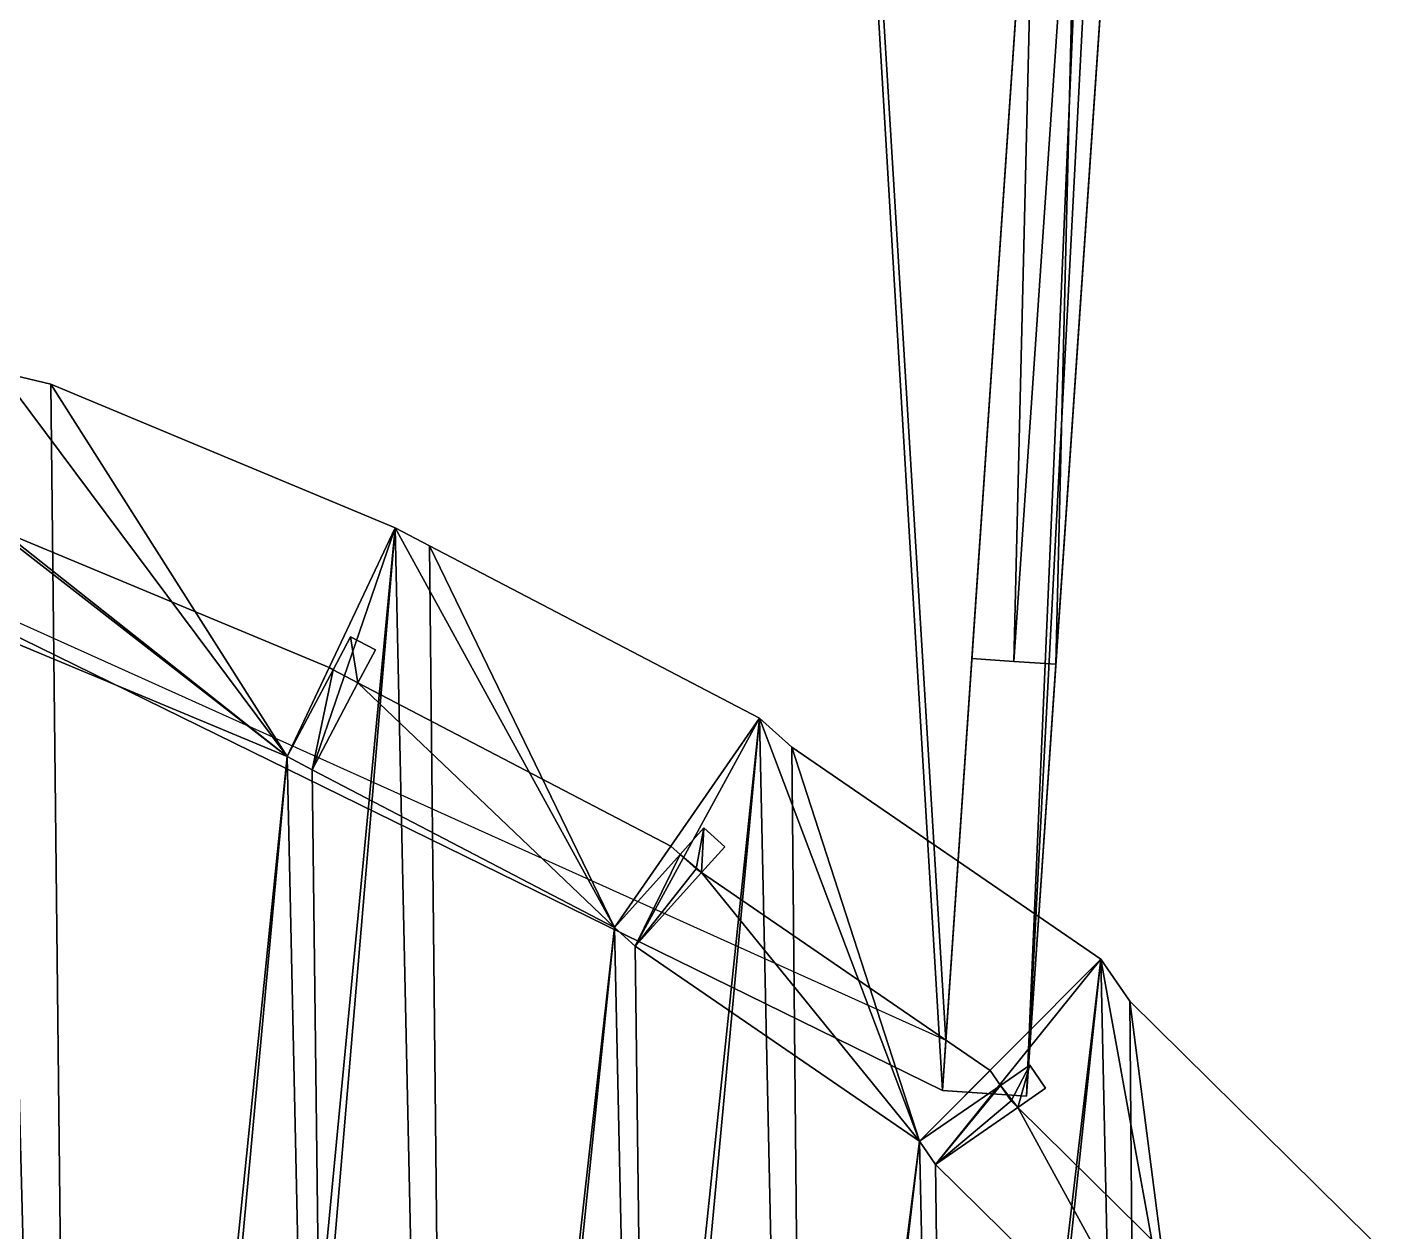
# Model space of a CAD drawing. Extents: x -282 to 16, y -6 to 46.
# Drawn here: x 9.862 to 14.739, y 8.04 to 12.329 of the extents above; entities that cross this region are included whole.
import ezdxf

# ---------------------------------------------------------------- set-up
doc = ezdxf.new("R2010")
doc.units = 0

msp = doc.modelspace()

# ---------------------------------------------------------------- linework, layer by layer
for points in [[(7.5733, 11.1722, -0.0618), (8.2432, 38.4338, -0.0618), (13.3995, 38.9375, -0.0618)], [(13.3995, 38.9375, -0.0618), (8.2432, 38.4338, -0.0618), (7.5733, 11.1722, -0.0618)], [(9.5099, 20.4013, 3.9382), (7.5733, 11.1722, -0.0618), (13.3995, 38.9375, -0.0618)], [(13.3995, 38.9375, -0.0618), (7.5733, 11.1722, -0.0618), (9.5099, 20.4013, 3.9382)], [(7.8611, 11.1203, -0.7018), (13.3995, 38.9375, -0.7018), (7.5733, 11.1722, -0.7018)], [(7.5733, 11.1722, -0.7018), (13.3995, 38.9375, -0.7018), (7.8611, 11.1203, -0.7018)], [(7.5733, 11.1722, -0.7018), (13.3995, 38.9375, -0.0618), (7.5733, 11.1722, -0.0618)], [(13.3995, 38.9375, -0.0618), (7.5733, 11.1722, -0.7018), (13.3995, 38.9375, -0.7018)], [(13.3995, 38.9375, -0.7018), (7.5733, 11.1722, -0.7018), (13.3995, 38.9375, -0.0618)], [(7.5733, 11.1722, -0.0618), (13.3995, 38.9375, -0.0618), (7.5733, 11.1722, -0.7018)], [(13.3995, 38.9375, -0.7018), (7.8611, 11.1203, -0.7018), (8.0587, 11.0509, -0.7018)], [(8.0587, 11.0509, -0.7018), (7.8611, 11.1203, -0.7018), (13.3995, 38.9375, -0.7018)], [(13.3995, 38.9375, -0.7018), (8.0587, 11.0509, -0.7018), (8.1852, 11.0065, -0.7018)], [(8.1852, 11.0065, -0.7018), (8.0587, 11.0509, -0.7018), (13.3995, 38.9375, -0.7018)], [(13.3995, 38.9375, -0.7018), (8.1852, 11.0065, -0.7018), (8.5173, 10.8016, -0.7018)], [(8.5173, 10.8016, -0.7018), (8.1852, 11.0065, -0.7018), (13.3995, 38.9375, -0.7018)], [(13.3995, 38.9375, -0.7018), (8.5173, 10.8016, -0.7018), (11.9984, 27.3908, -0.7018)], [(11.9984, 27.3908, -0.7018), (8.5173, 10.8016, -0.7018), (13.3995, 38.9375, -0.7018)], [(13.8265, 38.5378, 3.9382), (9.5099, 20.4013, 3.9382), (8.0592, 11.0531, 3.9382)], [(8.0592, 11.0531, 3.9382), (9.5099, 20.4013, 3.9382), (13.8265, 38.5378, 3.9382)], [(13.8265, 38.5378, 4.601), (8.0592, 11.0531, 4.601), (8.5173, 10.8016, 4.601)], [(8.5173, 10.8016, 4.601), (8.0592, 11.0531, 4.601), (13.8265, 38.5378, 4.601)], [(13.8265, 38.5378, 3.9382), (8.0592, 11.0531, 4.601), (8.0592, 11.0531, 3.9382)], [(8.0592, 11.0531, 4.601), (13.8265, 38.5378, 3.9382), (13.8265, 38.5378, 3.9405)], [(8.0592, 11.0531, 4.601), (13.8265, 38.5378, 3.9405), (13.8265, 38.5378, 4.601)], [(13.8265, 38.5378, 4.601), (13.8265, 38.5378, 3.9405), (8.0592, 11.0531, 4.601)], [(13.8265, 38.5378, 3.9405), (13.8265, 38.5378, 3.9382), (8.0592, 11.0531, 4.601)], [(8.0592, 11.0531, 3.9382), (8.0592, 11.0531, 4.601), (13.8265, 38.5378, 3.9382)], [(14.3399, 38.5495, 4.601), (13.8265, 38.5378, 4.601), (8.5173, 10.8016, 4.601)], [(8.5173, 10.8016, 4.601), (13.8265, 38.5378, 4.601), (14.3399, 38.5495, 4.601)], [(14.3399, 38.5495, 4.601), (8.5173, 10.8016, 3.9842), (8.5173, 10.8016, 4.601)], [(8.5173, 10.8016, 3.9842), (14.3399, 38.5495, 4.601), (11.9984, 27.3908, 4.051)], [(11.9984, 27.3908, 4.051), (14.3399, 38.5495, 4.601), (8.5173, 10.8016, 3.9842)], [(8.5173, 10.8016, 4.601), (8.5173, 10.8016, 3.9842), (14.3399, 38.5495, 4.601)], [(14.3964, 27.2488, 4.051), (13.4206, 8.5231, 4.051), (14.7163, 27.5304, 4.051)], [(14.7163, 27.5304, 4.051), (13.4206, 8.5231, 4.051), (14.3964, 27.2488, 4.051)], [(13.4206, 8.5231, 4.051), (13.5254, 10.061, 2.5582), (14.7163, 27.5304, 4.051)], [(14.7163, 27.5304, 4.051), (13.5254, 10.061, 2.5582), (13.4206, 8.5231, 4.051)], [(14.7163, 27.5304, 4.051), (13.5254, 10.061, 2.5582), (13.7567, 13.4531, 2.5582)], [(13.7567, 13.4531, 2.5582), (13.5254, 10.061, 2.5582), (14.7163, 27.5304, 4.051)], [(13.1342, 8.7218, 3.9842), (11.9984, 27.3908, 3.9843), (8.5173, 10.8016, 3.9842)], [(11.9984, 27.3908, -0.7018), (13.122, 8.5434, -0.7018), (8.5173, 10.8016, -0.7018)], [(8.5173, 10.8016, -0.7018), (13.122, 8.5434, -0.7018), (11.9984, 27.3908, -0.7018)], [(10.4713, 20.1135, 3.3409), (8.5173, 10.8016, 3.9842), (11.9984, 27.3908, 3.9843)], [(10.4713, 20.1135, 2.0847), (11.9984, 27.3908, -0.7018), (8.5173, 10.8016, -0.7018)], [(8.5173, 10.8016, -0.7018), (11.9984, 27.3908, -0.7018), (10.4713, 20.1135, 2.0847)], [(11.9984, 27.3908, 3.9843), (8.5173, 10.8016, 3.9842), (10.4713, 20.1135, 3.3409)], [(8.5173, 10.8016, 3.9842), (11.9984, 27.3908, 4.051), (11.9984, 27.3908, 3.9843)], [(11.9984, 27.3908, 3.9843), (11.9984, 27.3908, 4.051), (8.5173, 10.8016, 3.9842)], [(11.9984, 27.3908, 3.9843), (13.1342, 8.7218, 3.9842), (14.3964, 27.2488, 3.9843)], [(13.122, 8.5434, -0.7018), (11.9984, 27.3908, -0.7018), (14.3964, 27.2488, -0.7018)], [(14.3964, 27.2488, -0.7018), (11.9984, 27.3908, -0.7018), (13.122, 8.5434, -0.7018)], [(13.122, 8.5434, -0.7018), (13.1342, 8.7218, 3.9842), (14.3964, 27.2488, -0.7018)], [(14.3964, 27.2488, -0.7018), (13.1342, 8.7218, 3.9842), (13.122, 8.5434, -0.7018)], [(13.4206, 8.5231, 4.051), (14.3964, 27.2488, 4.051), (13.122, 8.5434, 4.051)], [(13.122, 8.5434, 4.051), (14.3964, 27.2488, 4.051), (13.4206, 8.5231, 4.051)], [(13.9427, 20.5869, -0.7018), (13.122, 8.5434, -0.7018), (14.3964, 27.2488, -0.7018)], [(14.3964, 27.2488, -0.7018), (13.122, 8.5434, -0.7018), (13.9427, 20.5869, -0.7018)], [(14.3964, 27.2488, 4.051), (13.122, 8.5434, 3.9842), (13.122, 8.5434, 4.051)], [(13.122, 8.5434, 3.9842), (14.3964, 27.2488, 4.051), (13.1342, 8.7218, 3.9842)], [(13.1342, 8.7218, 3.9842), (14.3964, 27.2488, 4.051), (13.122, 8.5434, 3.9842)], [(13.122, 8.5434, 4.051), (13.122, 8.5434, 3.9842), (14.3964, 27.2488, 4.051)], [(14.3964, 27.2488, -0.7018), (13.1342, 8.7218, 3.9842), (14.3964, 27.2488, 3.9843)], [(14.3964, 27.2488, 3.9843), (13.1342, 8.7218, 3.9842), (14.3964, 27.2488, -0.7018)], [(13.1342, 8.7218, 3.9842), (14.3964, 27.2488, 4.051), (14.3964, 27.2488, 3.9843)], [(14.3964, 27.2488, 3.9843), (14.3964, 27.2488, 4.051), (13.1342, 8.7218, 3.9842)], [(13.122, 8.5434, -0.7018), (13.9427, 20.5869, -0.7018), (13.4206, 8.5231, -0.7018)], [(13.4206, 8.5231, -0.7018), (13.9427, 20.5869, -0.7018), (13.122, 8.5434, -0.7018)], [(14.2416, 20.5666, -0.7018), (13.4206, 8.5231, -0.7018), (13.9427, 20.5869, -0.7018)], [(13.9427, 20.5869, -0.7018), (13.4206, 8.5231, -0.7018), (14.2416, 20.5666, -0.7018)], [(13.5254, 10.061, 0.8082), (13.4206, 8.5231, -0.5018), (14.2416, 20.5666, -0.6285)], [(14.2416, 20.5666, -0.6285), (13.4206, 8.5231, -0.5018), (13.5254, 10.061, 0.8082)], [(14.2416, 20.5666, -0.7018), (13.4206, 8.5231, -0.5018), (13.4206, 8.5231, -0.7018)], [(13.4206, 8.5231, -0.5018), (14.2416, 20.5666, -0.7018), (14.2416, 20.5666, -0.6285)], [(14.2416, 20.5666, -0.6285), (14.2416, 20.5666, -0.7018), (13.4206, 8.5231, -0.5018)], [(13.4206, 8.5231, -0.7018), (13.4206, 8.5231, -0.5018), (14.2416, 20.5666, -0.7018)], [(13.5254, 10.061, 0.8082), (14.2416, 20.5666, -0.6285), (13.7567, 13.4531, 0.8082)], [(13.7567, 13.4531, 0.8082), (14.2416, 20.5666, -0.6285), (13.5254, 10.061, 0.8082)], [(8.5173, 10.8016, 3.9842), (10.4713, 20.1135, 3.3409), (8.5173, 10.8016, -0.0618)], [(8.5173, 10.8016, -0.0618), (10.4713, 20.1135, 3.3409), (8.5173, 10.8016, -0.7018)], [(8.5173, 10.8016, -0.7018), (10.4713, 20.1135, 3.3409), (10.4713, 20.1135, 2.0847)], [(10.4713, 20.1135, 2.0847), (10.4713, 20.1135, 3.3409), (8.5173, 10.8016, -0.7018)], [(8.5173, 10.8016, -0.7018), (10.4713, 20.1135, 3.3409), (8.5173, 10.8016, -0.0618)], [(8.5173, 10.8016, -0.0618), (10.4713, 20.1135, 3.3409), (8.5173, 10.8016, 3.9842)], [(13.4578, 13.4735, 2.5582), (13.376, 10.0711, 2.5582), (13.2265, 10.0813, 2.5582)], [(13.2265, 10.0813, 2.5582), (13.376, 10.0711, 2.5582), (13.4578, 13.4735, 2.5582)], [(13.376, 10.0711, 0.8082), (13.4578, 13.4735, 0.8082), (13.2265, 10.0813, 0.8082)], [(13.2265, 10.0813, 0.8082), (13.4578, 13.4735, 0.8082), (13.376, 10.0711, 0.8082)], [(13.376, 10.0711, 2.5582), (13.4578, 13.4735, 2.5582), (13.6072, 13.4633, 2.5582)], [(13.6072, 13.4633, 2.5582), (13.4578, 13.4735, 2.5582), (13.376, 10.0711, 2.5582)], [(13.4578, 13.4735, 0.8082), (13.376, 10.0711, 0.8082), (13.6072, 13.4633, 0.8082)], [(13.6072, 13.4633, 0.8082), (13.376, 10.0711, 0.8082), (13.4578, 13.4735, 0.8082)], [(13.6072, 13.4633, 2.5582), (13.5254, 10.061, 2.5582), (13.376, 10.0711, 2.5582)], [(13.376, 10.0711, 2.5582), (13.5254, 10.061, 2.5582), (13.6072, 13.4633, 2.5582)], [(13.5254, 10.061, 0.8082), (13.6072, 13.4633, 0.8082), (13.376, 10.0711, 0.8082)], [(13.376, 10.0711, 0.8082), (13.6072, 13.4633, 0.8082), (13.5254, 10.061, 0.8082)], [(13.6072, 13.4633, 0.8082), (13.6072, 13.4633, 2.5582), (13.376, 10.0711, 0.8082)], [(13.376, 10.0711, 2.5582), (13.376, 10.0711, 0.8082), (13.6072, 13.4633, 2.5582)], [(13.5254, 10.061, 2.5582), (13.6072, 13.4633, 2.5582), (13.7567, 13.4531, 2.5582)], [(13.7567, 13.4531, 2.5582), (13.6072, 13.4633, 2.5582), (13.5254, 10.061, 2.5582)], [(13.6072, 13.4633, 0.8082), (13.5254, 10.061, 0.8082), (13.7567, 13.4531, 0.8082)], [(13.7567, 13.4531, 0.8082), (13.5254, 10.061, 0.8082), (13.6072, 13.4633, 0.8082)], [(9.7658, 11.1016, 11.1482), (8.7721, -1.415, 11.1482), (10.0778, -0.9096, 11.1482)], [(10.0778, -0.9096, 11.1482), (8.7721, -1.415, 11.1482), (9.7658, 11.1016, 11.1482)], [(10.7879, 9.732, 10.9482), (9.7658, 11.1016, 10.9482), (9.6658, 10.2001, 10.9482)], [(9.7658, 11.1016, 11.1482), (10.0778, -0.9096, 11.1482), (9.9456, 11.0586, 11.1482)], [(9.9456, 11.0586, 11.1482), (10.0778, -0.9096, 11.1482), (9.7658, 11.1016, 11.1482)], [(9.9456, 11.0586, 10.9482), (9.7658, 11.1016, 10.9482), (10.7879, 9.732, 10.9482)], [(9.9456, 11.0586, 11.1482), (9.7658, 11.1016, 11.1482), (9.9456, 11.0586, 10.9482)], [(9.7658, 11.1016, 10.9482), (9.9456, 11.0586, 10.9482), (9.7658, 11.1016, 11.1482)], [(9.9456, 11.0586, 11.1482), (10.0778, -0.9096, 11.1482), (11.1719, 10.547, 11.1482)], [(11.1719, 10.547, 11.1482), (10.0778, -0.9096, 11.1482), (9.9456, 11.0586, 11.1482)], [(11.1719, 10.547, 10.9482), (9.9456, 11.0586, 10.9482), (10.7879, 9.732, 10.9482)], [(11.1719, 10.547, 11.1482), (9.9456, 11.0586, 11.1482), (11.1719, 10.547, 10.9482)], [(9.9456, 11.0586, 10.9482), (11.1719, 10.547, 10.9482), (9.9456, 11.0586, 11.1482)], [(9.7473, 10.5405, -0.0618), (10.7879, 9.732, -0.0618), (9.6658, 10.2001, -0.0618)], [(9.6658, 10.2001, -0.0618), (10.7879, 9.732, -0.0618), (9.7473, 10.5405, -0.0618)], [(10.7879, 9.732, 10.9382), (9.7473, 10.5405, 10.9382), (9.6658, 10.2001, 10.9382)], [(9.6658, 10.2001, 10.9382), (9.7473, 10.5405, 10.9382), (10.7879, 9.732, 10.9382)], [(10.7879, 9.732, -0.0618), (9.7473, 10.5405, -0.0618), (9.7746, 10.534, -0.0618)], [(9.7746, 10.534, -0.0618), (9.7473, 10.5405, -0.0618), (10.7879, 9.732, -0.0618)], [(9.7473, 10.5405, 10.9382), (10.7879, 9.732, 10.9382), (9.7746, 10.534, 10.9382)], [(9.7746, 10.534, 10.9382), (10.7879, 9.732, 10.9382), (9.7473, 10.5405, 10.9382)], [(11.1719, 10.547, 11.1482), (10.0778, -0.9096, 11.1482), (10.204, -0.8736, 11.1482)], [(10.204, -0.8736, 11.1482), (10.0778, -0.9096, 11.1482), (11.1719, 10.547, 11.1482)], [(11.1719, 10.547, 11.1482), (10.204, -0.8736, 11.1482), (11.407, -0.3094, 11.1482)], [(11.407, -0.3094, 11.1482), (10.204, -0.8736, 11.1482), (11.1719, 10.547, 11.1482)], [(10.8764, 9.6854, 10.9482), (11.1719, 10.547, 10.9482), (10.7879, 9.732, 10.9482)], [(11.9529, 9.1236, 10.9482), (11.1719, 10.547, 10.9482), (10.8764, 9.6854, 10.9482)], [(11.1719, 10.547, 11.1482), (11.407, -0.3094, 11.1482), (11.2945, 10.4823, 11.1482)], [(11.2945, 10.4823, 11.1482), (11.407, -0.3094, 11.1482), (11.1719, 10.547, 11.1482)], [(11.2945, 10.4823, 10.9482), (11.1719, 10.547, 10.9482), (11.9529, 9.1236, 10.9482)], [(11.2945, 10.4823, 11.1482), (11.1719, 10.547, 11.1482), (11.2945, 10.4823, 10.9482)], [(11.1719, 10.547, 10.9482), (11.2945, 10.4823, 10.9482), (11.1719, 10.547, 11.1482)], [(10.7879, 9.732, -0.0618), (9.7746, 10.534, -0.0618), (10.9372, 10.049, -0.0618)], [(10.9372, 10.049, -0.0618), (9.7746, 10.534, -0.0618), (10.7879, 9.732, -0.0618)], [(9.7746, 10.534, 10.9382), (10.7879, 9.732, 10.9382), (10.9372, 10.049, 10.9382)], [(10.9372, 10.049, 10.9382), (10.7879, 9.732, 10.9382), (9.7746, 10.534, 10.9382)], [(9.7746, 10.534, -0.0618), (10.9372, 10.049, 10.9382), (10.9372, 10.049, -0.0618)], [(10.9372, 10.049, 10.9382), (9.7746, 10.534, -0.0618), (9.7746, 10.534, 10.9382)], [(9.7746, 10.534, 10.9382), (9.7746, 10.534, -0.0618), (10.9372, 10.049, 10.9382)], [(10.9372, 10.049, -0.0618), (10.9372, 10.049, 10.9382), (9.7746, 10.534, -0.0618)], [(11.2945, 10.4823, 11.1482), (11.407, -0.3094, 11.1482), (12.4699, 9.869, 11.1482)], [(12.4699, 9.869, 11.1482), (11.407, -0.3094, 11.1482), (11.2945, 10.4823, 11.1482)], [(12.4699, 9.869, 10.9482), (11.2945, 10.4823, 10.9482), (11.9529, 9.1236, 10.9482)], [(12.4699, 9.869, 11.1482), (11.2945, 10.4823, 11.1482), (12.4699, 9.869, 10.9482)], [(11.2945, 10.4823, 10.9482), (12.4699, 9.869, 10.9482), (11.2945, 10.4823, 11.1482)], [(10.7879, 9.732, 10.9382), (9.7912, -0.0555, 10.9382), (9.6658, 10.2001, 10.9382)], [(9.6658, 10.2001, -0.0618), (9.7912, -0.0555, -0.0618), (10.7879, 9.732, -0.0618)], [(10.7879, 9.732, -0.0618), (9.7912, -0.0555, -0.0618), (9.6658, 10.2001, -0.0618)], [(10.7879, 9.732, 10.9482), (9.6658, 10.2001, 10.9482), (10.7879, 9.732, 10.9382)], [(9.6658, 10.2001, 10.9382), (10.7879, 9.732, 10.9382), (9.6658, 10.2001, 10.9482)], [(10.7879, 9.732, 11.1482), (9.6658, 10.2001, 11.1482), (10.7879, 9.732, 10.9482)], [(9.6658, 10.2001, 10.9482), (10.7879, 9.732, 10.9482), (9.6658, 10.2001, 11.1482)], [(10.7879, 9.732, 10.9382), (9.6658, 10.2001, -0.0618), (10.7879, 9.732, -0.0618)], [(9.6658, 10.2001, -0.0618), (10.7879, 9.732, 10.9382), (9.6658, 10.2001, 10.9382)], [(9.6658, 10.2001, 10.9382), (10.7879, 9.732, 10.9382), (9.6658, 10.2001, -0.0618)], [(10.7879, 9.732, -0.0618), (9.6658, 10.2001, -0.0618), (10.7879, 9.732, 10.9382)], [(11.0132, 10.1592, -0.0618), (11.039, 9.9953, -0.0618), (10.9512, 10.0416, -0.0618)], [(11.0132, 10.1592, 10.9382), (10.9512, 10.0416, -0.0618), (10.9512, 10.0416, 10.9382)], [(10.9512, 10.0416, -0.0618), (11.0132, 10.1592, 10.9382), (11.0132, 10.1592, -0.0618)], [(10.9512, 10.0416, 10.9382), (11.0397, 9.995, 10.9382), (11.0132, 10.1592, 10.9382)], [(10.9512, 10.0416, -0.0618), (11.039, 9.9953, -0.0618), (11.0132, 10.1592, -0.0618)], [(11.0132, 10.1592, -0.0618), (11.0132, 10.1592, 10.9382), (10.9512, 10.0416, -0.0618)], [(10.9512, 10.0416, 10.9382), (10.9512, 10.0416, -0.0618), (11.0132, 10.1592, 10.9382)], [(11.0132, 10.1592, 10.9382), (11.0397, 9.995, 10.9382), (10.9512, 10.0416, 10.9382)], [(11.039, 9.9953, -0.0618), (11.0132, 10.1592, -0.0618), (11.1017, 10.1125, -0.0618)], [(11.0132, 10.1592, 10.9382), (11.1017, 10.1125, -0.0618), (11.0132, 10.1592, -0.0618)], [(11.1017, 10.1125, -0.0618), (11.0132, 10.1592, 10.9382), (11.1017, 10.1125, 10.9382)], [(11.0132, 10.1592, 10.9382), (11.0397, 9.995, 10.9382), (11.1017, 10.1125, 10.9382)], [(11.1017, 10.1125, -0.0618), (11.0132, 10.1592, -0.0618), (11.039, 9.9953, -0.0618)], [(11.1017, 10.1125, 10.9382), (11.0132, 10.1592, 10.9382), (11.1017, 10.1125, -0.0618)], [(11.0132, 10.1592, -0.0618), (11.1017, 10.1125, -0.0618), (11.0132, 10.1592, 10.9382)], [(11.1017, 10.1125, 10.9382), (11.0397, 9.995, 10.9382), (11.0132, 10.1592, 10.9382)], [(11.039, 9.9953, -0.0618), (11.1017, 10.1125, -0.0618), (11.0397, 9.995, -0.0618)], [(11.0397, 9.995, -0.0618), (11.1017, 10.1125, -0.0618), (11.039, 9.9953, -0.0618)], [(11.0397, 9.995, 9.9382), (11.1017, 10.1125, 10.9382), (11.0397, 9.995, 10.9382)], [(11.1017, 10.1125, 10.9382), (11.0397, 9.995, 9.9382), (11.0397, 9.995, 7.5382)], [(11.1017, 10.1125, 10.9382), (11.0397, 9.995, 7.5382), (11.0397, 9.995, -0.0618)], [(11.1017, 10.1125, 10.9382), (11.0397, 9.995, -0.0618), (11.1017, 10.1125, -0.0618)], [(11.1017, 10.1125, -0.0618), (11.0397, 9.995, -0.0618), (11.1017, 10.1125, 10.9382)], [(11.0397, 9.995, -0.0618), (11.0397, 9.995, 7.5382), (11.1017, 10.1125, 10.9382)], [(11.0397, 9.995, 7.5382), (11.0397, 9.995, 9.9382), (11.1017, 10.1125, 10.9382)], [(11.0397, 9.995, 10.9382), (11.1017, 10.1125, 10.9382), (11.0397, 9.995, 9.9382)], [(10.7879, 9.732, -0.0618), (10.9372, 10.049, -0.0618), (10.9512, 10.0416, -0.0618)], [(10.9512, 10.0416, -0.0618), (10.9372, 10.049, -0.0618), (10.7879, 9.732, -0.0618)], [(10.9372, 10.049, 10.9382), (10.7879, 9.732, 10.9382), (10.9512, 10.0416, 10.9382)], [(10.9512, 10.0416, 10.9382), (10.7879, 9.732, 10.9382), (10.9372, 10.049, 10.9382)], [(10.9372, 10.049, -0.0618), (10.9512, 10.0416, 10.9382), (10.9512, 10.0416, -0.0618)], [(10.9512, 10.0416, 10.9382), (10.9372, 10.049, -0.0618), (10.9372, 10.049, 10.9382)], [(10.9372, 10.049, 10.9382), (10.9372, 10.049, -0.0618), (10.9512, 10.0416, 10.9382)], [(10.9512, 10.0416, -0.0618), (10.9512, 10.0416, 10.9382), (10.9372, 10.049, -0.0618)], [(13.2265, 10.0813, 2.5582), (13.376, 10.0711, 0.8082), (13.2265, 10.0813, 0.8082)], [(13.376, 10.0711, 0.8082), (13.2265, 10.0813, 2.5582), (13.376, 10.0711, 2.5582)], [(13.376, 10.0711, 2.5582), (13.2265, 10.0813, 2.5582), (13.376, 10.0711, 0.8082)], [(13.2265, 10.0813, 0.8082), (13.376, 10.0711, 0.8082), (13.2265, 10.0813, 2.5582)], [(13.376, 10.0711, 2.5582), (13.5254, 10.061, 0.8082), (13.376, 10.0711, 0.8082)], [(13.5254, 10.061, 0.8082), (13.376, 10.0711, 2.5582), (13.5254, 10.061, 2.5582)], [(13.5254, 10.061, 2.5582), (13.376, 10.0711, 2.5582), (13.5254, 10.061, 0.8082)], [(13.376, 10.0711, 0.8082), (13.5254, 10.061, 0.8082), (13.376, 10.0711, 2.5582)], [(13.4206, 8.5231, -0.5018), (13.5254, 10.061, 0.8082), (13.4206, 8.5231, 4.051)], [(13.5254, 10.061, 2.5582), (13.4206, 8.5231, 4.051), (13.5254, 10.061, 0.8082)], [(13.5254, 10.061, 0.8082), (13.4206, 8.5231, 4.051), (13.5254, 10.061, 2.5582)], [(13.4206, 8.5231, 4.051), (13.5254, 10.061, 0.8082), (13.4206, 8.5231, -0.5018)], [(10.9512, 10.0416, -0.0618), (10.8764, 9.6854, -0.0618), (10.7879, 9.732, -0.0618)], [(10.8764, 9.6854, 10.9382), (10.9512, 10.0416, 10.9382), (10.7879, 9.732, 10.9382)], [(10.7879, 9.732, -0.0618), (10.8764, 9.6854, -0.0618), (10.9512, 10.0416, -0.0618)], [(10.7879, 9.732, 10.9382), (10.9512, 10.0416, 10.9382), (10.8764, 9.6854, 10.9382)], [(10.9512, 10.0416, 10.9382), (10.7879, 9.732, -0.0618), (10.7879, 9.732, 10.9382)], [(10.7879, 9.732, -0.0618), (10.9512, 10.0416, 10.9382), (10.9512, 10.0416, -0.0618)], [(10.9512, 10.0416, -0.0618), (10.9512, 10.0416, 10.9382), (10.7879, 9.732, -0.0618)], [(10.7879, 9.732, 10.9382), (10.7879, 9.732, -0.0618), (10.9512, 10.0416, 10.9382)], [(10.8764, 9.6854, -0.0618), (10.9512, 10.0416, -0.0618), (11.039, 9.9953, -0.0618)], [(10.9512, 10.0416, 10.9382), (10.8764, 9.6854, 10.9382), (11.0397, 9.995, 10.9382)], [(11.039, 9.9953, -0.0618), (10.9512, 10.0416, -0.0618), (10.8764, 9.6854, -0.0618)], [(11.0397, 9.995, 10.9382), (10.8764, 9.6854, 10.9382), (10.9512, 10.0416, 10.9382)], [(10.8764, 9.6854, -0.0618), (11.039, 9.9953, -0.0618), (11.0397, 9.995, -0.0618)], [(11.0397, 9.995, -0.0618), (11.039, 9.9953, -0.0618), (10.8764, 9.6854, -0.0618)], [(11.0397, 9.995, -0.0618), (10.8764, 9.6854, 10.9382), (10.8764, 9.6854, -0.0618)], [(10.8764, 9.6854, 10.9382), (11.0397, 9.995, -0.0618), (11.0397, 9.995, 10.9382)], [(11.0397, 9.995, 10.9382), (11.0397, 9.995, -0.0618), (10.8764, 9.6854, 10.9382)], [(10.8764, 9.6854, -0.0618), (10.8764, 9.6854, 10.9382), (11.0397, 9.995, -0.0618)], [(11.9529, 9.1236, 10.9382), (11.0397, 9.995, 10.9382), (10.8764, 9.6854, 10.9382)], [(10.8764, 9.6854, 10.9382), (11.0397, 9.995, 10.9382), (11.9529, 9.1236, 10.9382)], [(11.0397, 9.995, -0.0618), (11.9529, 9.1236, -0.0618), (10.8764, 9.6854, -0.0618)], [(10.8764, 9.6854, -0.0618), (11.9529, 9.1236, -0.0618), (11.0397, 9.995, -0.0618)], [(12.154, 9.4135, 9.9382), (11.0397, 9.995, 9.9382), (12.154, 9.4135, 7.5382)], [(11.0397, 9.995, 7.5382), (12.154, 9.4135, 7.5382), (11.0397, 9.995, 9.9382)], [(11.0397, 9.995, 9.9382), (12.154, 9.4135, 7.5382), (11.0397, 9.995, 7.5382)], [(12.154, 9.4135, 7.5382), (11.0397, 9.995, 9.9382), (12.154, 9.4135, 9.9382)], [(11.0397, 9.995, 10.9382), (11.0397, 9.995, -0.0618), (11.0397, 9.995, 7.5382)], [(11.0397, 9.995, 10.9382), (11.0397, 9.995, 7.5382), (11.0397, 9.995, 9.9382)], [(11.0397, 9.995, 9.9382), (11.0397, 9.995, 7.5382), (11.0397, 9.995, 10.9382)], [(11.0397, 9.995, 7.5382), (11.0397, 9.995, -0.0618), (11.0397, 9.995, 10.9382)], [(11.0397, 9.995, 10.9382), (11.9529, 9.1236, 10.9382), (12.154, 9.4135, 10.9382)], [(12.154, 9.4135, 10.9382), (11.9529, 9.1236, 10.9382), (11.0397, 9.995, 10.9382)], [(11.9529, 9.1236, -0.0618), (11.0397, 9.995, -0.0618), (12.154, 9.4135, -0.0618)], [(12.154, 9.4135, -0.0618), (11.0397, 9.995, -0.0618), (11.9529, 9.1236, -0.0618)], [(11.0397, 9.995, 10.9382), (12.154, 9.4135, 9.9382), (11.0397, 9.995, 9.9382)], [(12.154, 9.4135, 9.9382), (11.0397, 9.995, 10.9382), (12.154, 9.4135, 10.9382)], [(12.154, 9.4135, 10.9382), (11.0397, 9.995, 10.9382), (12.154, 9.4135, 9.9382)], [(11.0397, 9.995, 9.9382), (12.154, 9.4135, 9.9382), (11.0397, 9.995, 10.9382)], [(11.0397, 9.995, 7.5382), (12.154, 9.4135, -0.0618), (11.0397, 9.995, -0.0618)], [(12.154, 9.4135, -0.0618), (11.0397, 9.995, 7.5382), (12.154, 9.4135, 7.5382)], [(12.154, 9.4135, 7.5382), (11.0397, 9.995, 7.5382), (12.154, 9.4135, -0.0618)], [(11.0397, 9.995, -0.0618), (12.154, 9.4135, -0.0618), (11.0397, 9.995, 7.5382)], [(12.4699, 9.869, 11.1482), (11.407, -0.3094, 11.1482), (11.5267, -0.2395, 11.1482)], [(11.5267, -0.2395, 11.1482), (11.407, -0.3094, 11.1482), (12.4699, 9.869, 11.1482)], [(12.4699, 9.869, 11.1482), (11.5267, -0.2395, 11.1482), (12.6744, 0.4242, 11.1482)], [(12.6744, 0.4242, 11.1482), (11.5267, -0.2395, 11.1482), (12.4699, 9.869, 11.1482)], [(12.0273, 9.0568, 10.9482), (12.4699, 9.869, 10.9482), (11.9529, 9.1236, 10.9482)], [(13.0399, 8.3621, 10.9482), (12.4699, 9.869, 10.9482), (12.0273, 9.0568, 10.9482)], [(12.4699, 9.869, 11.1482), (12.6744, 0.4242, 11.1482), (12.585, 9.7656, 11.1482)], [(12.585, 9.7656, 11.1482), (12.6744, 0.4242, 11.1482), (12.4699, 9.869, 11.1482)], [(12.585, 9.7656, 10.9482), (12.4699, 9.869, 10.9482), (13.0399, 8.3621, 10.9482)], [(12.585, 9.7656, 11.1482), (12.4699, 9.869, 11.1482), (12.585, 9.7656, 10.9482)], [(12.4699, 9.869, 10.9482), (12.585, 9.7656, 10.9482), (12.4699, 9.869, 11.1482)], [(12.585, 9.7656, 11.1482), (12.6744, 0.4242, 11.1482), (13.6859, 9.0103, 11.1482)], [(13.6859, 9.0103, 11.1482), (12.6744, 0.4242, 11.1482), (12.585, 9.7656, 11.1482)], [(13.6859, 9.0103, 10.9482), (12.585, 9.7656, 10.9482), (13.0399, 8.3621, 10.9482)], [(13.6859, 9.0103, 11.1482), (12.585, 9.7656, 11.1482), (13.6859, 9.0103, 10.9482)], [(12.585, 9.7656, 10.9482), (13.6859, 9.0103, 10.9482), (12.585, 9.7656, 11.1482)], [(9.8873, -0.028, 10.9382), (9.7912, -0.0555, 10.9382), (10.7879, 9.732, 10.9382)], [(10.7879, 9.732, -0.0618), (9.7912, -0.0555, -0.0618), (9.8873, -0.028, -0.0618)], [(9.8873, -0.028, -0.0618), (9.7912, -0.0555, -0.0618), (10.7879, 9.732, -0.0618)], [(10.9881, 0.4882, 10.9382), (9.8873, -0.028, 10.9382), (10.7879, 9.732, 10.9382)], [(10.7879, 9.732, -0.0618), (9.8873, -0.028, -0.0618), (10.9881, 0.4882, -0.0618)], [(10.9881, 0.4882, -0.0618), (9.8873, -0.028, -0.0618), (10.7879, 9.732, -0.0618)], [(10.8764, 9.6854, 10.9382), (10.7879, 9.732, -0.0618), (10.8764, 9.6854, -0.0618)], [(10.7879, 9.732, -0.0618), (10.8764, 9.6854, 10.9382), (10.7879, 9.732, 10.9382)], [(10.7879, 9.732, 10.9382), (10.8764, 9.6854, 10.9382), (10.7879, 9.732, -0.0618)], [(10.8764, 9.6854, -0.0618), (10.7879, 9.732, -0.0618), (10.8764, 9.6854, 10.9382)], [(10.8764, 9.6854, 10.9382), (10.9881, 0.4882, 10.9382), (10.7879, 9.732, 10.9382)], [(10.7879, 9.732, -0.0618), (10.9881, 0.4882, -0.0618), (10.8764, 9.6854, -0.0618)], [(10.8764, 9.6854, -0.0618), (10.9881, 0.4882, -0.0618), (10.7879, 9.732, -0.0618)], [(10.8764, 9.6854, 10.9482), (10.7879, 9.732, 10.9482), (10.8764, 9.6854, 10.9382)], [(10.7879, 9.732, 10.9382), (10.8764, 9.6854, 10.9382), (10.7879, 9.732, 10.9482)], [(10.8764, 9.6854, 11.1482), (10.7879, 9.732, 11.1482), (10.8764, 9.6854, 10.9482)], [(10.7879, 9.732, 10.9482), (10.8764, 9.6854, 10.9482), (10.7879, 9.732, 11.1482)], [(11.9529, 9.1236, 10.9382), (10.9881, 0.4882, 10.9382), (10.8764, 9.6854, 10.9382)], [(10.8764, 9.6854, -0.0618), (10.9881, 0.4882, -0.0618), (11.9529, 9.1236, -0.0618)], [(11.9529, 9.1236, -0.0618), (10.9881, 0.4882, -0.0618), (10.8764, 9.6854, -0.0618)], [(11.9529, 9.1236, 10.9482), (10.8764, 9.6854, 10.9482), (11.9529, 9.1236, 10.9382)], [(10.8764, 9.6854, 10.9382), (11.9529, 9.1236, 10.9382), (10.8764, 9.6854, 10.9482)], [(11.9529, 9.1236, 11.1482), (10.8764, 9.6854, 11.1482), (11.9529, 9.1236, 10.9482)], [(10.8764, 9.6854, 10.9482), (11.9529, 9.1236, 10.9482), (10.8764, 9.6854, 11.1482)], [(11.9529, 9.1236, 10.9382), (10.8764, 9.6854, -0.0618), (11.9529, 9.1236, -0.0618)], [(10.8764, 9.6854, -0.0618), (11.9529, 9.1236, 10.9382), (10.8764, 9.6854, 10.9382)], [(10.8764, 9.6854, 10.9382), (11.9529, 9.1236, 10.9382), (10.8764, 9.6854, -0.0618)], [(11.9529, 9.1236, -0.0618), (10.8764, 9.6854, -0.0618), (11.9529, 9.1236, 10.9382)], [(12.2715, 9.4782, -0.0618), (12.2442, 9.3324, -0.0618), (12.1868, 9.384, -0.0618)], [(12.2715, 9.4782, 10.9382), (12.1868, 9.384, -0.0618), (12.1868, 9.384, 10.9382)], [(12.1868, 9.384, -0.0618), (12.2715, 9.4782, 10.9382), (12.2715, 9.4782, -0.0618)], [(12.1868, 9.384, 10.9382), (12.2632, 9.3194, 10.9382), (12.2715, 9.4782, 10.9382)], [(12.1868, 9.384, -0.0618), (12.2442, 9.3324, -0.0618), (12.2715, 9.4782, -0.0618)], [(12.2715, 9.4782, -0.0618), (12.2715, 9.4782, 10.9382), (12.1868, 9.384, -0.0618)], [(12.1868, 9.384, 10.9382), (12.1868, 9.384, -0.0618), (12.2715, 9.4782, 10.9382)], [(12.2715, 9.4782, 10.9382), (12.2632, 9.3194, 10.9382), (12.1868, 9.384, 10.9382)], [(12.2442, 9.3324, -0.0618), (12.2715, 9.4782, -0.0618), (12.2632, 9.3194, -0.0618)], [(12.2632, 9.3194, -0.0618), (12.2715, 9.4782, -0.0618), (12.2442, 9.3324, -0.0618)], [(12.2632, 9.3194, -0.0618), (12.2715, 9.4782, -0.0618), (12.3459, 9.4114, -0.0618)], [(12.2715, 9.4782, 10.9382), (12.2632, 9.3194, 10.9382), (12.3459, 9.4114, 10.9382)], [(12.3459, 9.4114, -0.0618), (12.2715, 9.4782, -0.0618), (12.2632, 9.3194, -0.0618)], [(12.3459, 9.4114, 10.9382), (12.2632, 9.3194, 10.9382), (12.2715, 9.4782, 10.9382)], [(12.2715, 9.4782, 10.9382), (12.3459, 9.4114, -0.0618), (12.2715, 9.4782, -0.0618)], [(12.3459, 9.4114, -0.0618), (12.2715, 9.4782, 10.9382), (12.3459, 9.4114, 10.9382)], [(12.3459, 9.4114, 10.9382), (12.2715, 9.4782, 10.9382), (12.3459, 9.4114, -0.0618)], [(12.2715, 9.4782, -0.0618), (12.3459, 9.4114, -0.0618), (12.2715, 9.4782, 10.9382)], [(12.154, 9.4135, 10.9382), (11.9529, 9.1236, 10.9382), (12.1868, 9.384, 10.9382)], [(12.1868, 9.384, 10.9382), (11.9529, 9.1236, 10.9382), (12.154, 9.4135, 10.9382)], [(11.9529, 9.1236, -0.0618), (12.154, 9.4135, -0.0618), (12.1868, 9.384, -0.0618)], [(12.1868, 9.384, -0.0618), (12.154, 9.4135, -0.0618), (11.9529, 9.1236, -0.0618)], [(12.154, 9.4135, -0.0618), (12.1868, 9.384, 10.9382), (12.1868, 9.384, -0.0618)], [(12.1868, 9.384, 10.9382), (12.154, 9.4135, -0.0618), (12.154, 9.4135, 7.5382)], [(12.1868, 9.384, 10.9382), (12.154, 9.4135, 7.5382), (12.154, 9.4135, 9.9382)], [(12.1868, 9.384, 10.9382), (12.154, 9.4135, 9.9382), (12.154, 9.4135, 10.9382)], [(12.154, 9.4135, 10.9382), (12.154, 9.4135, 9.9382), (12.1868, 9.384, 10.9382)], [(12.154, 9.4135, 9.9382), (12.154, 9.4135, 7.5382), (12.1868, 9.384, 10.9382)], [(12.154, 9.4135, 7.5382), (12.154, 9.4135, -0.0618), (12.1868, 9.384, 10.9382)], [(12.1868, 9.384, -0.0618), (12.1868, 9.384, 10.9382), (12.154, 9.4135, -0.0618)], [(12.1868, 9.384, -0.0618), (12.0273, 9.0568, -0.0618), (11.9529, 9.1236, -0.0618)], [(12.0273, 9.0568, 10.9382), (12.1868, 9.384, 10.9382), (11.9529, 9.1236, 10.9382)], [(11.9529, 9.1236, -0.0618), (12.0273, 9.0568, -0.0618), (12.1868, 9.384, -0.0618)], [(11.9529, 9.1236, 10.9382), (12.1868, 9.384, 10.9382), (12.0273, 9.0568, 10.9382)], [(12.1868, 9.384, 10.9382), (11.9529, 9.1236, -0.0618), (11.9529, 9.1236, 10.9382)], [(11.9529, 9.1236, -0.0618), (12.1868, 9.384, 10.9382), (12.1868, 9.384, -0.0618)], [(12.1868, 9.384, -0.0618), (12.1868, 9.384, 10.9382), (11.9529, 9.1236, -0.0618)], [(11.9529, 9.1236, 10.9382), (11.9529, 9.1236, -0.0618), (12.1868, 9.384, 10.9382)], [(12.0273, 9.0568, -0.0618), (12.1868, 9.384, -0.0618), (12.2442, 9.3324, -0.0618)], [(12.1868, 9.384, 10.9382), (12.0273, 9.0568, 10.9382), (12.2632, 9.3194, 10.9382)], [(12.2442, 9.3324, -0.0618), (12.1868, 9.384, -0.0618), (12.0273, 9.0568, -0.0618)], [(12.2632, 9.3194, 10.9382), (12.0273, 9.0568, 10.9382), (12.1868, 9.384, 10.9382)], [(12.2632, 9.3194, 7.5382), (12.3459, 9.4114, 10.9382), (12.2632, 9.3194, 10.9382)], [(12.3459, 9.4114, 10.9382), (12.2632, 9.3194, 7.5382), (12.2632, 9.3194, -0.0618)], [(12.3459, 9.4114, 10.9382), (12.2632, 9.3194, -0.0618), (12.3459, 9.4114, -0.0618)], [(12.3459, 9.4114, -0.0618), (12.2632, 9.3194, -0.0618), (12.3459, 9.4114, 10.9382)], [(12.2632, 9.3194, -0.0618), (12.2632, 9.3194, 7.5382), (12.3459, 9.4114, 10.9382)], [(12.2632, 9.3194, 10.9382), (12.3459, 9.4114, 10.9382), (12.2632, 9.3194, 7.5382)], [(12.0273, 9.0568, -0.0618), (12.2442, 9.3324, -0.0618), (12.2632, 9.3194, -0.0618)], [(12.2632, 9.3194, -0.0618), (12.2442, 9.3324, -0.0618), (12.0273, 9.0568, -0.0618)], [(12.2632, 9.3194, -0.0618), (12.0273, 9.0568, 10.9382), (12.0273, 9.0568, -0.0618)], [(12.0273, 9.0568, 10.9382), (12.2632, 9.3194, -0.0618), (12.2632, 9.3194, 7.5382)], [(12.0273, 9.0568, 10.9382), (12.2632, 9.3194, 7.5382), (12.2632, 9.3194, 10.9382)], [(12.2632, 9.3194, 10.9382), (12.2632, 9.3194, 7.5382), (12.0273, 9.0568, 10.9382)], [(12.2632, 9.3194, 7.5382), (12.2632, 9.3194, -0.0618), (12.0273, 9.0568, 10.9382)], [(12.0273, 9.0568, -0.0618), (12.0273, 9.0568, 10.9382), (12.2632, 9.3194, -0.0618)], [(12.2632, 9.3194, -0.0618), (13.0399, 8.3621, -0.0618), (12.0273, 9.0568, -0.0618)], [(12.0273, 9.0568, -0.0618), (13.0399, 8.3621, -0.0618), (12.2632, 9.3194, -0.0618)], [(13.0399, 8.3621, 10.9382), (12.2632, 9.3194, 10.9382), (12.0273, 9.0568, 10.9382)], [(12.0273, 9.0568, 10.9382), (12.2632, 9.3194, 10.9382), (13.0399, 8.3621, 10.9382)], [(12.2632, 9.3194, 7.5382), (13.2911, 8.6142, -0.0618), (12.2632, 9.3194, -0.0618)], [(13.2911, 8.6142, -0.0618), (12.2632, 9.3194, 7.5382), (13.2911, 8.6142, 7.5382)], [(13.2911, 8.6142, 7.5382), (12.2632, 9.3194, 7.5382), (13.2911, 8.6142, -0.0618)], [(12.2632, 9.3194, -0.0618), (13.2911, 8.6142, -0.0618), (12.2632, 9.3194, 7.5382)], [(13.0399, 8.3621, -0.0618), (12.2632, 9.3194, -0.0618), (13.2911, 8.6142, -0.0618)], [(13.2911, 8.6142, -0.0618), (12.2632, 9.3194, -0.0618), (13.0399, 8.3621, -0.0618)], [(12.2632, 9.3194, 10.9382), (13.0399, 8.3621, 10.9382), (13.2911, 8.6142, 10.9382)], [(13.2911, 8.6142, 10.9382), (13.0399, 8.3621, 10.9382), (12.2632, 9.3194, 10.9382)], [(13.2911, 8.6142, 10.9382), (12.2632, 9.3194, 10.9382), (13.2911, 8.6142, 7.5382)], [(12.2632, 9.3194, 7.5382), (13.2911, 8.6142, 7.5382), (12.2632, 9.3194, 10.9382)], [(12.2632, 9.3194, 10.9382), (13.2911, 8.6142, 7.5382), (12.2632, 9.3194, 7.5382)], [(13.2911, 8.6142, 7.5382), (12.2632, 9.3194, 10.9382), (13.2911, 8.6142, 10.9382)], [(11.0744, 0.5387, 10.9382), (10.9881, 0.4882, 10.9382), (11.9529, 9.1236, 10.9382)], [(11.9529, 9.1236, -0.0618), (10.9881, 0.4882, -0.0618), (11.0744, 0.5387, -0.0618)], [(11.0744, 0.5387, -0.0618), (10.9881, 0.4882, -0.0618), (11.9529, 9.1236, -0.0618)], [(12.1257, 1.1465, 10.9382), (11.0744, 0.5387, 10.9382), (11.9529, 9.1236, 10.9382)], [(11.9529, 9.1236, -0.0618), (11.0744, 0.5387, -0.0618), (12.1257, 1.1465, -0.0618)], [(12.1257, 1.1465, -0.0618), (11.0744, 0.5387, -0.0618), (11.9529, 9.1236, -0.0618)], [(12.0273, 9.0568, 10.9382), (12.1257, 1.1465, 10.9382), (11.9529, 9.1236, 10.9382)], [(11.9529, 9.1236, -0.0618), (12.1257, 1.1465, -0.0618), (12.0273, 9.0568, -0.0618)], [(12.0273, 9.0568, -0.0618), (12.1257, 1.1465, -0.0618), (11.9529, 9.1236, -0.0618)], [(12.0273, 9.0568, 10.9382), (11.9529, 9.1236, -0.0618), (12.0273, 9.0568, -0.0618)], [(11.9529, 9.1236, -0.0618), (12.0273, 9.0568, 10.9382), (11.9529, 9.1236, 10.9382)], [(11.9529, 9.1236, 10.9382), (12.0273, 9.0568, 10.9382), (11.9529, 9.1236, -0.0618)], [(12.0273, 9.0568, -0.0618), (11.9529, 9.1236, -0.0618), (12.0273, 9.0568, 10.9382)], [(12.0273, 9.0568, 10.9482), (11.9529, 9.1236, 10.9482), (12.0273, 9.0568, 10.9382)], [(11.9529, 9.1236, 10.9382), (12.0273, 9.0568, 10.9382), (11.9529, 9.1236, 10.9482)], [(12.0273, 9.0568, 11.1482), (11.9529, 9.1236, 11.1482), (12.0273, 9.0568, 10.9482)], [(11.9529, 9.1236, 10.9482), (12.0273, 9.0568, 10.9482), (11.9529, 9.1236, 11.1482)], [(13.0399, 8.3621, 10.9382), (12.1257, 1.1465, 10.9382), (12.0273, 9.0568, 10.9382)], [(13.0399, 8.3621, 10.9382), (12.0273, 9.0568, -0.0618), (13.0399, 8.3621, -0.0618)], [(12.0273, 9.0568, -0.0618), (13.0399, 8.3621, 10.9382), (12.0273, 9.0568, 10.9382)], [(12.0273, 9.0568, 10.9382), (13.0399, 8.3621, 10.9382), (12.0273, 9.0568, -0.0618)], [(13.0399, 8.3621, -0.0618), (12.0273, 9.0568, -0.0618), (13.0399, 8.3621, 10.9382)], [(12.0273, 9.0568, -0.0618), (12.1257, 1.1465, -0.0618), (13.0399, 8.3621, -0.0618)], [(13.0399, 8.3621, -0.0618), (12.1257, 1.1465, -0.0618), (12.0273, 9.0568, -0.0618)], [(13.0399, 8.3621, 10.9482), (12.0273, 9.0568, 10.9482), (13.0399, 8.3621, 10.9382)], [(12.0273, 9.0568, 10.9382), (13.0399, 8.3621, 10.9382), (12.0273, 9.0568, 10.9482)], [(13.0399, 8.3621, 11.1482), (12.0273, 9.0568, 11.1482), (13.0399, 8.3621, 10.9482)], [(12.0273, 9.0568, 10.9482), (13.0399, 8.3621, 10.9482), (12.0273, 9.0568, 11.1482)], [(13.6859, 9.0103, 11.1482), (12.6744, 0.4242, 11.1482), (12.7849, 0.5324, 11.1482)], [(12.7849, 0.5324, 11.1482), (12.6744, 0.4242, 11.1482), (13.6859, 9.0103, 11.1482)], [(13.6859, 9.0103, 11.1482), (12.7849, 0.5324, 11.1482), (13.8521, 1.3347, 11.1482)], [(13.8521, 1.3347, 11.1482), (12.7849, 0.5324, 11.1482), (13.6859, 9.0103, 11.1482)], [(13.0967, 8.2798, 10.9482), (13.6859, 9.0103, 10.9482), (13.0399, 8.3621, 10.9482)], [(13.9752, 7.4134, 10.9482), (13.6859, 9.0103, 10.9482), (13.0967, 8.2798, 10.9482)], [(13.6859, 9.0103, 11.1482), (13.8521, 1.3347, 11.1482), (13.789, 8.8612, 11.1482)], [(13.789, 8.8612, 11.1482), (13.8521, 1.3347, 11.1482), (13.6859, 9.0103, 11.1482)], [(13.789, 8.8612, 10.9482), (13.6859, 9.0103, 10.9482), (13.9752, 7.4134, 10.9482)], [(13.6859, 9.0103, 11.1482), (13.6859, 9.0103, 10.9482), (13.789, 8.8612, 11.1482)], [(13.789, 8.8612, 10.9482), (13.789, 8.8612, 11.1482), (13.6859, 9.0103, 10.9482)], [(13.789, 8.8612, 11.1482), (13.8521, 1.3347, 11.1482), (14.7393, 7.9238, 11.1482)], [(14.7393, 7.9238, 11.1482), (13.8521, 1.3347, 11.1482), (13.789, 8.8612, 11.1482)], [(14.7393, 7.9238, 10.9482), (13.789, 8.8612, 10.9482), (13.9752, 7.4134, 10.9482)], [(14.7393, 7.9238, 11.1482), (13.789, 8.8612, 11.1482), (14.7393, 7.9238, 10.9482)], [(13.789, 8.8612, 10.9482), (14.7393, 7.9238, 10.9482), (13.789, 8.8612, 11.1482)], [(13.1342, 8.7218, 3.9842), (13.122, 8.5434, -0.7018), (13.122, 8.5434, 3.9842)], [(13.122, 8.5434, 3.9842), (13.122, 8.5434, -0.7018), (13.1342, 8.7218, 3.9842)], [(13.4323, 8.6334, -0.0618), (13.3659, 8.5059, -0.0618), (13.3278, 8.5611, -0.0618)], [(13.3278, 8.5611, -0.0618), (13.4323, 8.6334, 10.9382), (13.4323, 8.6334, -0.0618)], [(13.4323, 8.6334, 10.9382), (13.3278, 8.5611, -0.0618), (13.3278, 8.5611, 10.9382)], [(13.3278, 8.5611, 10.9382), (13.3898, 8.4824, 10.9382), (13.4323, 8.6334, 10.9382)], [(13.3278, 8.5611, -0.0618), (13.3659, 8.5059, -0.0618), (13.4323, 8.6334, -0.0618)], [(13.3278, 8.5611, 10.9382), (13.3278, 8.5611, -0.0618), (13.4323, 8.6334, 10.9382)], [(13.4323, 8.6334, -0.0618), (13.4323, 8.6334, 10.9382), (13.3278, 8.5611, -0.0618)], [(13.4323, 8.6334, 10.9382), (13.3898, 8.4824, 10.9382), (13.3278, 8.5611, 10.9382)], [(13.3659, 8.5059, -0.0618), (13.4323, 8.6334, -0.0618), (13.3898, 8.4824, -0.0618)], [(13.3898, 8.4824, -0.0618), (13.4323, 8.6334, -0.0618), (13.3659, 8.5059, -0.0618)], [(13.3898, 8.4824, -0.0618), (13.4323, 8.6334, -0.0618), (13.4892, 8.5511, -0.0618)], [(13.4323, 8.6334, 10.9382), (13.3898, 8.4824, 10.9382), (13.4892, 8.5511, 10.9382)], [(13.4892, 8.5511, -0.0618), (13.4323, 8.6334, -0.0618), (13.3898, 8.4824, -0.0618)], [(13.4892, 8.5511, 10.9382), (13.3898, 8.4824, 10.9382), (13.4323, 8.6334, 10.9382)], [(13.4323, 8.6334, -0.0618), (13.4892, 8.5511, 10.9382), (13.4892, 8.5511, -0.0618)], [(13.4892, 8.5511, 10.9382), (13.4323, 8.6334, -0.0618), (13.4323, 8.6334, 10.9382)], [(13.4323, 8.6334, 10.9382), (13.4323, 8.6334, -0.0618), (13.4892, 8.5511, 10.9382)], [(13.4892, 8.5511, -0.0618), (13.4892, 8.5511, 10.9382), (13.4323, 8.6334, -0.0618)], [(13.0399, 8.3621, -0.0618), (13.2911, 8.6142, -0.0618), (13.3278, 8.5611, -0.0618)], [(13.3278, 8.5611, -0.0618), (13.2911, 8.6142, -0.0618), (13.0399, 8.3621, -0.0618)], [(13.2911, 8.6142, 10.9382), (13.0399, 8.3621, 10.9382), (13.3278, 8.5611, 10.9382)], [(13.3278, 8.5611, 10.9382), (13.0399, 8.3621, 10.9382), (13.2911, 8.6142, 10.9382)], [(13.3278, 8.5611, -0.0618), (13.2911, 8.6142, 10.9382), (13.3278, 8.5611, 10.9382)], [(13.2911, 8.6142, 10.9382), (13.3278, 8.5611, -0.0618), (13.2911, 8.6142, 7.5382)], [(13.2911, 8.6142, 7.5382), (13.3278, 8.5611, -0.0618), (13.2911, 8.6142, -0.0618)], [(13.2911, 8.6142, -0.0618), (13.3278, 8.5611, -0.0618), (13.2911, 8.6142, 7.5382)], [(13.2911, 8.6142, 7.5382), (13.3278, 8.5611, -0.0618), (13.2911, 8.6142, 10.9382)], [(13.3278, 8.5611, 10.9382), (13.2911, 8.6142, 10.9382), (13.3278, 8.5611, -0.0618)], [(13.0399, 8.3621, 10.9382), (13.3278, 8.5611, -0.0618), (13.0399, 8.3621, -0.0618)], [(13.3278, 8.5611, -0.0618), (13.0399, 8.3621, 10.9382), (13.3278, 8.5611, 10.9382)], [(13.3278, 8.5611, 10.9382), (13.0399, 8.3621, 10.9382), (13.3278, 8.5611, -0.0618)], [(13.0399, 8.3621, -0.0618), (13.3278, 8.5611, -0.0618), (13.0399, 8.3621, 10.9382)], [(13.3278, 8.5611, -0.0618), (13.0967, 8.2798, -0.0618), (13.0399, 8.3621, -0.0618)], [(13.0967, 8.2798, 10.9382), (13.3278, 8.5611, 10.9382), (13.0399, 8.3621, 10.9382)], [(13.0399, 8.3621, -0.0618), (13.0967, 8.2798, -0.0618), (13.3278, 8.5611, -0.0618)], [(13.0399, 8.3621, 10.9382), (13.3278, 8.5611, 10.9382), (13.0967, 8.2798, 10.9382)], [(13.0967, 8.2798, -0.0618), (13.3278, 8.5611, -0.0618), (13.3659, 8.5059, -0.0618)], [(13.3278, 8.5611, 10.9382), (13.0967, 8.2798, 10.9382), (13.3898, 8.4824, 10.9382)], [(13.3659, 8.5059, -0.0618), (13.3278, 8.5611, -0.0618), (13.0967, 8.2798, -0.0618)], [(13.3898, 8.4824, 10.9382), (13.0967, 8.2798, 10.9382), (13.3278, 8.5611, 10.9382)], [(13.4206, 8.5231, -0.5018), (13.122, 8.5434, -0.7018), (13.4206, 8.5231, -0.7018)], [(13.122, 8.5434, -0.7018), (13.4206, 8.5231, -0.5018), (13.122, 8.5434, 3.9842)], [(13.122, 8.5434, 3.9842), (13.4206, 8.5231, -0.5018), (13.4206, 8.5231, 4.051)], [(13.122, 8.5434, 3.9842), (13.4206, 8.5231, 4.051), (13.122, 8.5434, 4.051)], [(13.122, 8.5434, 4.051), (13.4206, 8.5231, 4.051), (13.122, 8.5434, 3.9842)], [(13.4206, 8.5231, 4.051), (13.4206, 8.5231, -0.5018), (13.122, 8.5434, 3.9842)], [(13.122, 8.5434, 3.9842), (13.4206, 8.5231, -0.5018), (13.122, 8.5434, -0.7018)], [(13.4206, 8.5231, -0.7018), (13.122, 8.5434, -0.7018), (13.4206, 8.5231, -0.5018)], [(13.4892, 8.5511, 10.9382), (13.3898, 8.4824, -0.0618), (13.4892, 8.5511, -0.0618)], [(13.3898, 8.4824, -0.0618), (13.4892, 8.5511, 10.9382), (13.3898, 8.4824, 8.7382)], [(13.3898, 8.4824, 8.7382), (13.4892, 8.5511, 10.9382), (13.3898, 8.4824, 9.9382)], [(13.3898, 8.4824, 9.9382), (13.4892, 8.5511, 10.9382), (13.3898, 8.4824, 10.9382)], [(13.3898, 8.4824, 10.9382), (13.4892, 8.5511, 10.9382), (13.3898, 8.4824, 9.9382)], [(13.3898, 8.4824, 9.9382), (13.4892, 8.5511, 10.9382), (13.3898, 8.4824, 8.7382)], [(13.3898, 8.4824, 8.7382), (13.4892, 8.5511, 10.9382), (13.3898, 8.4824, -0.0618)], [(13.4892, 8.5511, -0.0618), (13.3898, 8.4824, -0.0618), (13.4892, 8.5511, 10.9382)], [(13.0967, 8.2798, -0.0618), (13.3659, 8.5059, -0.0618), (13.3898, 8.4824, -0.0618)], [(13.3898, 8.4824, -0.0618), (13.3659, 8.5059, -0.0618), (13.0967, 8.2798, -0.0618)], [(13.3898, 8.4824, -0.0618), (13.0967, 8.2798, 10.9382), (13.0967, 8.2798, -0.0618)], [(13.0967, 8.2798, 10.9382), (13.3898, 8.4824, -0.0618), (13.3898, 8.4824, 8.7382)], [(13.0967, 8.2798, 10.9382), (13.3898, 8.4824, 8.7382), (13.3898, 8.4824, 9.9382)], [(13.0967, 8.2798, 10.9382), (13.3898, 8.4824, 9.9382), (13.3898, 8.4824, 10.9382)], [(13.3898, 8.4824, 10.9382), (13.3898, 8.4824, 9.9382), (13.0967, 8.2798, 10.9382)], [(13.3898, 8.4824, 9.9382), (13.3898, 8.4824, 8.7382), (13.0967, 8.2798, 10.9382)], [(13.3898, 8.4824, 8.7382), (13.3898, 8.4824, -0.0618), (13.0967, 8.2798, 10.9382)], [(13.0967, 8.2798, -0.0618), (13.0967, 8.2798, 10.9382), (13.3898, 8.4824, -0.0618)], [(13.3898, 8.4824, -0.0618), (13.9752, 7.4134, -0.0618), (13.0967, 8.2798, -0.0618)], [(13.0967, 8.2798, -0.0618), (13.9752, 7.4134, -0.0618), (13.3898, 8.4824, -0.0618)], [(13.9752, 7.4134, 10.9382), (13.3898, 8.4824, 10.9382), (13.0967, 8.2798, 10.9382)], [(13.0967, 8.2798, 10.9382), (13.3898, 8.4824, 10.9382), (13.9752, 7.4134, 10.9382)], [(13.3898, 8.4824, 8.7382), (14.2723, 7.6119, -0.0618), (13.3898, 8.4824, -0.0618)], [(14.2723, 7.6119, -0.0618), (13.3898, 8.4824, 8.7382), (14.2723, 7.6119, 8.7382)], [(14.2723, 7.6119, 8.7382), (13.3898, 8.4824, 8.7382), (14.2723, 7.6119, -0.0618)], [(13.3898, 8.4824, -0.0618), (14.2723, 7.6119, -0.0618), (13.3898, 8.4824, 8.7382)], [(13.9752, 7.4134, -0.0618), (13.3898, 8.4824, -0.0618), (14.2723, 7.6119, -0.0618)], [(14.2723, 7.6119, -0.0618), (13.3898, 8.4824, -0.0618), (13.9752, 7.4134, -0.0618)], [(13.3898, 8.4824, 10.9382), (14.2723, 7.6119, 9.9382), (13.3898, 8.4824, 9.9382)], [(14.2723, 7.6119, 9.9382), (13.3898, 8.4824, 10.9382), (14.2723, 7.6119, 10.9382)], [(14.2723, 7.6119, 10.9382), (13.3898, 8.4824, 10.9382), (14.2723, 7.6119, 9.9382)], [(13.3898, 8.4824, 9.9382), (14.2723, 7.6119, 9.9382), (13.3898, 8.4824, 10.9382)], [(13.3898, 8.4824, 10.9382), (13.9752, 7.4134, 10.9382), (14.2723, 7.6119, 10.9382)], [(14.2723, 7.6119, 10.9382), (13.9752, 7.4134, 10.9382), (13.3898, 8.4824, 10.9382)], [(14.2723, 7.6119, 9.9382), (13.3898, 8.4824, 9.9382), (14.2723, 7.6119, 8.7382)], [(13.3898, 8.4824, 8.7382), (14.2723, 7.6119, 8.7382), (13.3898, 8.4824, 9.9382)], [(13.3898, 8.4824, 9.9382), (14.2723, 7.6119, 8.7382), (13.3898, 8.4824, 8.7382)], [(14.2723, 7.6119, 8.7382), (13.3898, 8.4824, 9.9382), (14.2723, 7.6119, 9.9382)], [(12.1971, 1.2165, 10.9382), (12.1257, 1.1465, 10.9382), (13.0399, 8.3621, 10.9382)], [(13.0399, 8.3621, -0.0618), (12.1257, 1.1465, -0.0618), (12.1971, 1.2165, -0.0618)], [(12.1971, 1.2165, -0.0618), (12.1257, 1.1465, -0.0618), (13.0399, 8.3621, -0.0618)], [(13.1786, 1.9544, 10.9382), (12.1971, 1.2165, 10.9382), (13.0399, 8.3621, 10.9382)], [(13.0399, 8.3621, -0.0618), (12.1971, 1.2165, -0.0618), (13.1786, 1.9544, -0.0618)], [(13.1786, 1.9544, -0.0618), (12.1971, 1.2165, -0.0618), (13.0399, 8.3621, -0.0618)], [(13.0967, 8.2798, 10.9382), (13.1786, 1.9544, 10.9382), (13.0399, 8.3621, 10.9382)], [(13.0399, 8.3621, -0.0618), (13.1786, 1.9544, -0.0618), (13.0967, 8.2798, -0.0618)], [(13.0967, 8.2798, -0.0618), (13.1786, 1.9544, -0.0618), (13.0399, 8.3621, -0.0618)], [(13.0399, 8.3621, 10.9382), (13.0967, 8.2798, -0.0618), (13.0967, 8.2798, 10.9382)], [(13.0967, 8.2798, -0.0618), (13.0399, 8.3621, 10.9382), (13.0399, 8.3621, -0.0618)], [(13.0399, 8.3621, -0.0618), (13.0399, 8.3621, 10.9382), (13.0967, 8.2798, -0.0618)], [(13.0967, 8.2798, 10.9382), (13.0967, 8.2798, -0.0618), (13.0399, 8.3621, 10.9382)], [(13.0399, 8.3621, 10.9482), (13.0399, 8.3621, 10.9382), (13.0967, 8.2798, 10.9482)], [(13.0967, 8.2798, 10.9382), (13.0967, 8.2798, 10.9482), (13.0399, 8.3621, 10.9382)], [(13.0399, 8.3621, 11.1482), (13.0399, 8.3621, 10.9482), (13.0967, 8.2798, 11.1482)], [(13.0967, 8.2798, 10.9482), (13.0967, 8.2798, 11.1482), (13.0399, 8.3621, 10.9482)], [(13.9752, 7.4134, 10.9382), (13.1786, 1.9544, 10.9382), (13.0967, 8.2798, 10.9382)], [(13.0967, 8.2798, -0.0618), (13.1786, 1.9544, -0.0618), (13.9752, 7.4134, -0.0618)], [(13.9752, 7.4134, -0.0618), (13.1786, 1.9544, -0.0618), (13.0967, 8.2798, -0.0618)], [(13.9752, 7.4134, 10.9382), (13.0967, 8.2798, -0.0618), (13.9752, 7.4134, -0.0618)], [(13.0967, 8.2798, -0.0618), (13.9752, 7.4134, 10.9382), (13.0967, 8.2798, 10.9382)], [(13.0967, 8.2798, 10.9382), (13.9752, 7.4134, 10.9382), (13.0967, 8.2798, -0.0618)], [(13.9752, 7.4134, -0.0618), (13.0967, 8.2798, -0.0618), (13.9752, 7.4134, 10.9382)], [(13.9752, 7.4134, 10.9482), (13.0967, 8.2798, 10.9482), (13.9752, 7.4134, 10.9382)], [(13.0967, 8.2798, 10.9382), (13.9752, 7.4134, 10.9382), (13.0967, 8.2798, 10.9482)], [(13.9752, 7.4134, 11.1482), (13.0967, 8.2798, 11.1482), (13.9752, 7.4134, 10.9482)], [(13.0967, 8.2798, 10.9482), (13.9752, 7.4134, 10.9482), (13.0967, 8.2798, 11.1482)]]:
    msp.add_3dface(points)

doc.saveas('drawing.dxf')
